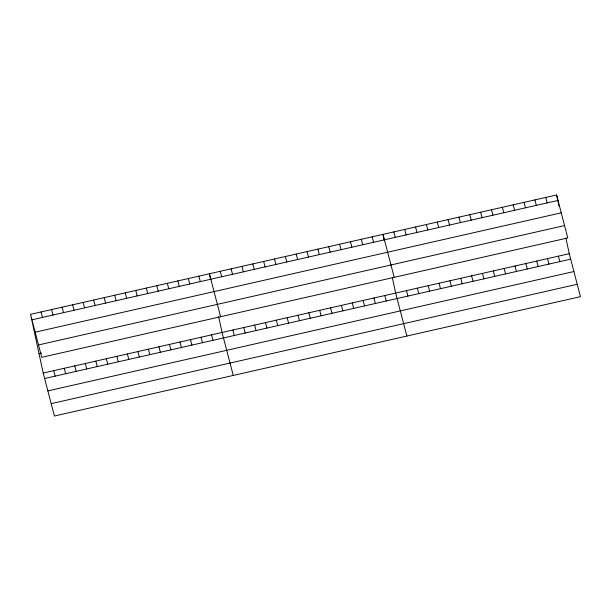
<?xml version="1.0" encoding="UTF-8"?>
<svg xmlns="http://www.w3.org/2000/svg" width="611" height="611" viewBox="0 0 611 611"><rect width="100%" height="100%" fill="white"/><g stroke="black" fill="none" stroke-linecap="round" stroke-linejoin="round"><path stroke-width="0.92" d="M30.55 314.344L556.598 194.978L567.787 237.946L41.739 357.313L30.55 314.344L43.213 373.054L54.402 416.022L580.45 296.656L569.261 253.687L565.878 238M31.971 319.805L558.019 200.439M35.194 332.185L561.242 212.819M38.516 344.94L564.564 225.566M39.035 353.677L41.663 353.082M43.213 373.054L569.261 253.687M44.634 378.515L570.682 259.148M47.857 390.895L573.905 271.528M51.179 403.642L577.227 284.275M545.745 197.437L547.166 202.898M558.408 256.146L559.829 261.607M534.9 199.904L536.321 205.365M547.555 258.613L548.984 264.074M524.047 202.363L525.468 207.824M536.71 261.073L538.131 266.533M513.194 204.822L514.622 210.291M525.857 263.532L527.285 269M502.349 207.289L503.77 212.75M515.012 265.999L516.432 271.46M491.496 209.749L492.924 215.209M504.159 268.458L505.58 273.919M480.651 212.208L482.071 217.676M493.314 270.917L494.734 276.386M469.798 214.675L471.218 220.136M482.461 273.384L483.881 278.845M458.945 217.134L460.373 222.595M471.608 275.844L473.036 281.304M448.1 219.601L449.52 225.062M460.763 278.303L462.183 283.771M437.247 222.06L438.675 227.521M449.91 280.77L451.33 286.231M426.402 224.52L427.822 229.98M439.065 283.229L440.485 288.69M415.549 226.987L416.969 232.447M428.212 285.696L429.632 291.157M404.703 229.446L406.124 234.907M417.359 288.155L418.787 293.616M393.851 231.905L395.271 237.366M406.514 290.615L407.934 296.075M394.194 277.333L382.998 234.372L384.395 240.826M406.857 336.042L395.661 293.081L392.277 277.394M372.152 236.831L373.573 242.292M384.815 295.541L386.236 301.002M361.3 239.291L362.728 244.751M373.963 298L375.383 303.461M350.454 241.757L351.875 247.218M363.117 300.467L364.538 305.928M339.601 244.217L341.022 249.678M352.264 302.926L353.685 308.387M328.749 246.676L330.177 252.144M341.412 305.385L342.84 310.854M317.903 249.143L319.324 254.604M330.566 307.852L331.987 313.313M307.05 251.602L308.479 257.063M319.713 310.312L321.134 315.772M296.205 254.061L297.626 259.53M308.868 312.771L310.289 318.239M285.352 256.528L286.773 261.989M298.015 315.238L299.436 320.699M274.507 258.988L275.928 264.448M287.162 317.697L288.591 323.158M263.654 261.455L265.075 266.915M276.317 320.156L277.738 325.625M252.801 263.914L254.229 269.375M265.464 322.623L266.892 328.084M241.956 266.373L243.377 271.834M254.619 325.083L256.04 330.543M231.103 268.84L232.531 274.301M243.766 327.549L245.187 333.01M220.258 271.299L221.678 276.76M232.921 330.009L234.341 335.47M220.602 316.727L209.405 273.759L210.596 279.296M233.257 375.437L222.068 332.468L218.685 316.788M198.888 276.149L200.309 281.61M211.543 334.859L212.972 340.319M188.364 278.532L189.784 284M201.027 337.241L202.447 342.71M177.839 280.923L179.267 286.383M190.502 339.632L191.93 345.093M167.322 283.313L168.743 288.774M179.985 342.023L181.406 347.483M156.798 285.696L158.226 291.157M169.461 344.405L170.889 349.866M146.281 288.087L147.702 293.547M158.944 346.796L160.365 352.257M135.757 290.469L137.185 295.938M148.42 349.179L149.84 354.64M125.24 292.86L126.66 298.321M137.903 351.569L139.323 357.03M114.715 295.25L116.143 300.711M127.378 353.952L128.799 359.421M104.198 297.633L105.619 303.094M116.861 356.343L118.282 361.804M93.674 300.024L95.095 305.485M106.337 358.733L107.757 364.194M83.157 302.407L84.578 307.868M95.82 361.116L97.241 366.577M72.633 304.797L74.053 310.258M85.296 363.507L86.716 368.968M62.116 307.18L63.536 312.649M74.771 365.89L76.199 371.358M51.591 309.571L53.012 315.032M64.254 368.28L65.675 373.741M41.074 311.961L42.495 317.422M53.73 370.671L55.158 376.132M556.598 194.978L557.988 201.439M558.187 202.356L558.981 206.052"/></g></svg>
